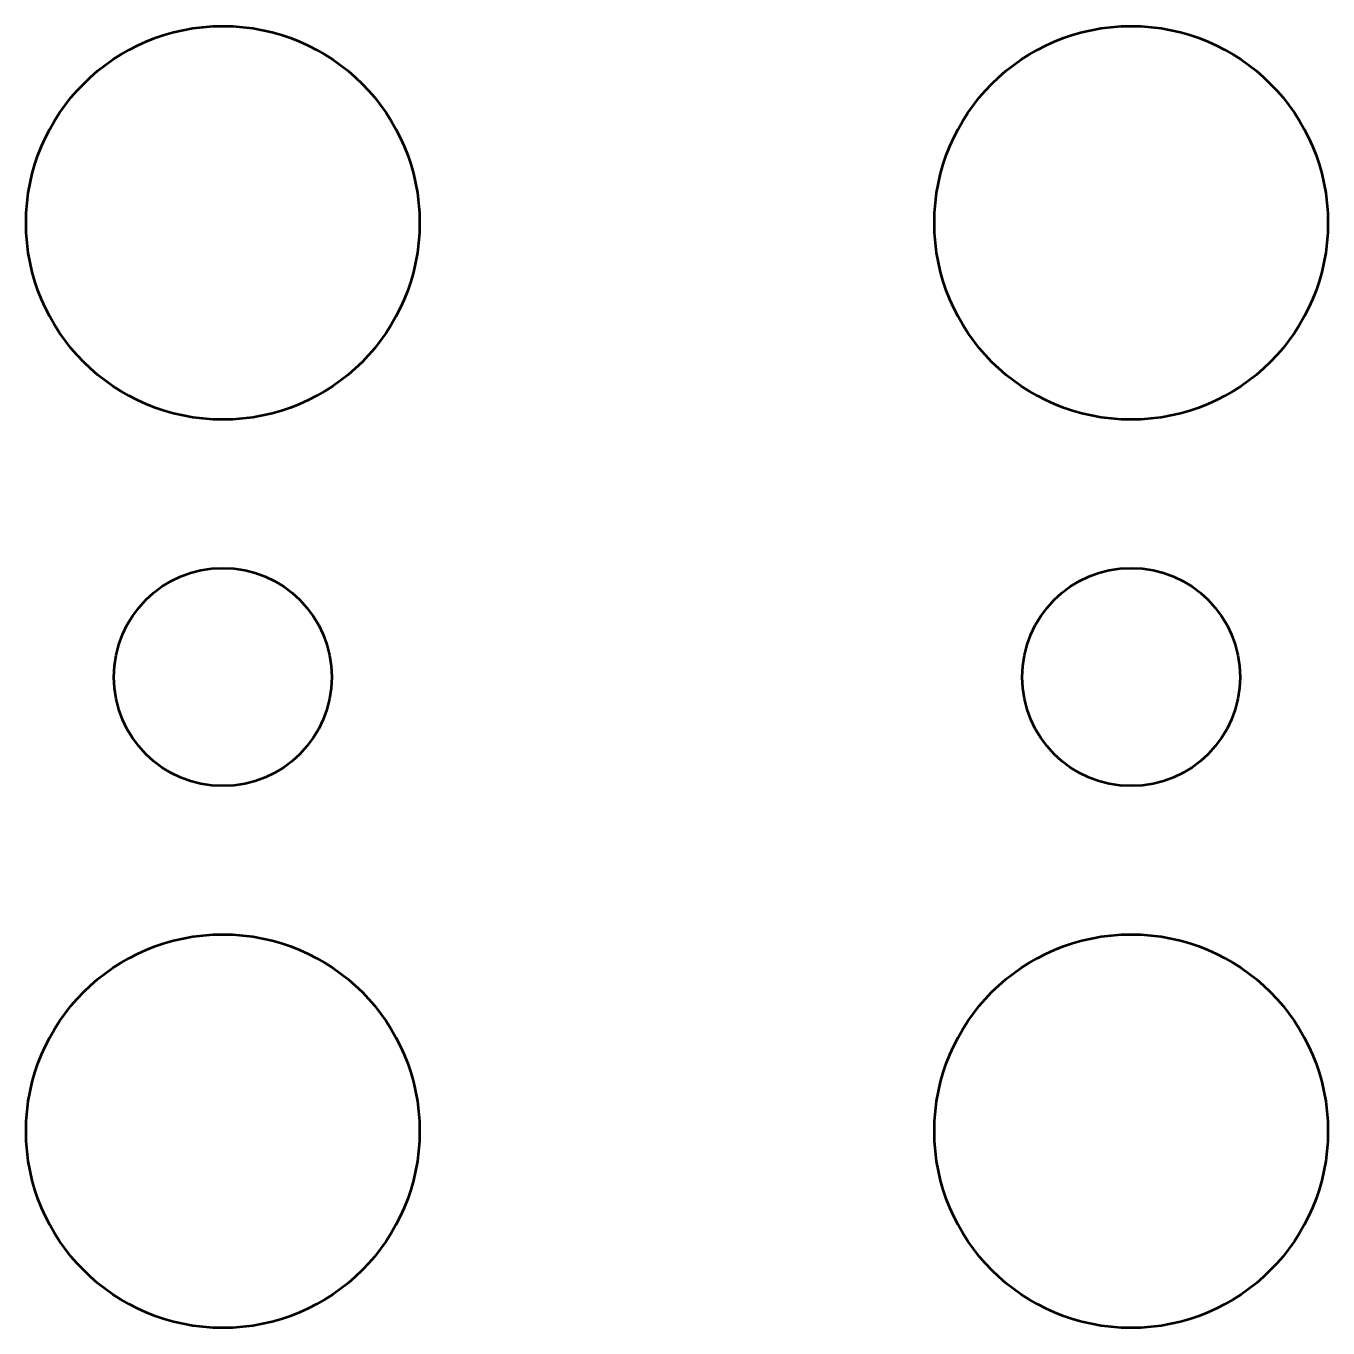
# Model space of a CAD drawing. Header units: centimetres. Extents: x -11.07 to -8.92, y -10.96 to -8.81.
import ezdxf

# ---------------------------------------------------------------- set-up
doc = ezdxf.new("R2010")
doc.units = ezdxf.units.CM
doc.header["$MEASUREMENT"] = 0
doc.layers.add('Layer 1', color=7, linetype='Continuous')

msp = doc.modelspace()

# ---------------------------------------------------------------- linework, layer by layer
at = {"layer": 'Layer 1', "lineweight": 53}
for centre, major_axis in [((-10.74998, -9.1376), (0, 0.325)), ((-9.24998, -9.1376), (0, 0.325)), ((-10.74998, -9.8876), (0, 0.18)), ((-9.24998, -9.8876), (0, 0.18)), ((-10.74998, -10.6376), (0, 0.325)), ((-9.24998, -10.6376), (0, 0.325))]:
    msp.add_ellipse(centre, major_axis=major_axis, ratio=1, dxfattribs=at)

doc.saveas('drawing.dxf')
